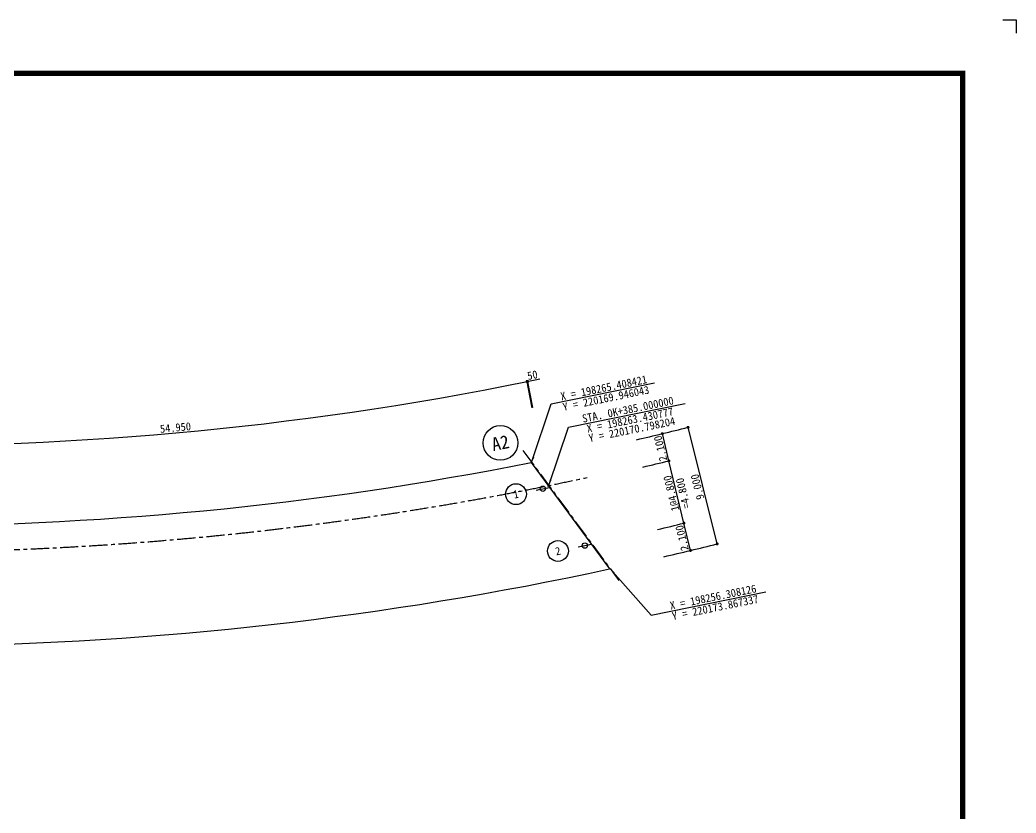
# Model space of a CAD drawing. Header units: feet. Extents: x 0 to 168200, y 0 to 118800.
# Drawn here: x 93554 to 168200, y 59400 to 118800 of the extents above; entities that cross this region are included whole.
import ezdxf
from ezdxf.enums import TextEntityAlignment as Align

# ---------------------------------------------------------------- set-up
doc = ezdxf.new("R2010")
doc.units = ezdxf.units.FT
doc.header["$LTSCALE"] = 1100
doc.header["$MEASUREMENT"] = 0
doc.linetypes.add('A-CENTR01', pattern=[2, 1.25, -0.25, 0.25, -0.25])
doc.linetypes.add('CENTER', pattern=[2, 1.25, -0.25, 0.25, -0.25])
for name, color, linetype in [('CS-CNTL', 1, 'A-CENTR01'), ('CS-CONC-MAJR', 4, 'CONTINUOUS'), ('CS-DIML', 1, 'CONTINUOUS'), ('CS-DIMT', 3, 'CONTINUOUS'), ('CS-LEAL', 1, 'CONTINUOUS'), ('CS-LEAT', 3, 'CONTINUOUS'), ('CS-SYMB', 3, 'CONTINUOUS'), ('CS-TEXT', 3, 'CONTINUOUS'), ('CX-BORD', 3, 'CONTINUOUS'), ('CX-BORD-LIN1', 4, 'CONTINUOUS'), ('CX-BORD-LIN2', 3, 'CONTINUOUS'), ('CX-BORD-TEX2', 7, 'CONTINUOUS'), ('CX-BORD-TEX3', 6, 'CONTINUOUS'), ('CX-MISC', 2, 'CONTINUOUS'), ('CZ-TEX2', 3, 'CONTINUOUS')]:
    doc.layers.add(name, color=color, linetype=linetype)
doc.styles.add('A_STANDARD', font='')
doc.styles.add('TB_TEXT', font='')
doc.styles.add('TB_WBTXT', font='')
doc.styles.add('TB_WMTXT', font='')
doc.styles.get('A_STANDARD').set_extended_font_data('DotumChe')
doc.styles.get('TB_TEXT').set_extended_font_data('DotumChe')
doc.styles.get('TB_WBTXT').set_extended_font_data('Dotum')
doc.styles.get('TB_WMTXT').set_extended_font_data('DotumChe')

# ---------------------------------------------------------------- blocks, each defined once
blk = doc.blocks.new('CXBLKA1')
at = {"layer": 'CX-BORD-LIN1', "const_width": 2}
blk.add_lwpolyline([(796, 0), (0, 0), (0, 554), (796, 554)], close=True, dxfattribs=at)
at = {"layer": 'CX-MISC'}
blk.add_line((811, 574), (816, 574), dxfattribs=at)
blk.add_lwpolyline([(811, 574), (816, 574), (816, 569)], dxfattribs=at)
at = {"layer": 'CX-BORD-LIN1', "style": 'TB_TEXT'}
for tag, height, p in [('TR_RNUM5', 3, (285.11, 32.64)), ('TR_RDAT5', 3.5, (317.5, 33)), ('TR_DGN5', 3.5, (451.12, 33)), ('TR_CHK5', 3.5, (491.12, 33)), ('TR_APP5', 3.5, (531.12, 33)), ('TR_RNUM4', 3, (285.11, 26.64)), ('TR_RDAT4', 3.5, (317.5, 27)), ('TR_DGN4', 3.5, (451.12, 27)), ('TR_CHK4', 3.5, (491.12, 27)), ('TR_APP4', 3.5, (531.12, 27)), ('TR_RDAT3', 3.5, (317.5, 21)), ('TR_DGN3', 3.5, (451.12, 21)), ('TR_CHK3', 3.5, (491.12, 21)), ('TR_APP3', 3.5, (531.12, 21)), ('TR_RNUM3', 3, (285.11, 20.64)), ('TR_RNUM2', 3, (285.11, 14.64)), ('TR_RDAT2', 3.5, (317.5, 15)), ('TR_DGN2', 3.5, (451.12, 15)), ('TR_CHK2', 3.5, (491.12, 15)), ('TR_APP2', 3.5, (531.12, 15)), ('TR_RNUM1', 3, (285.11, 8.64)), ('TR_RDAT1', 3.5, (317.5, 9)), ('TR_DGN1', 3.5, (451.12, 9)), ('TR_CHK1', 3.5, (491.12, 9)), ('TR_APP1', 3.5, (531.12, 9))]:
    blk.add_attdef(tag, text='', height=height, dxfattribs=at).set_placement(p, align=Align.MIDDLE_CENTER)
for tag, p in [('TR_RCON5', (342.3, 33)), ('TR_RCON4', (342.3, 27)), ('TR_RCON3', (342.3, 21)), ('TR_RCON2', (342.3, 15)), ('TR_RCON1', (342.3, 9))]:
    blk.add_attdef(tag, text='', height=3.5, dxfattribs=at).set_placement(p, align=Align.MIDDLE_LEFT)
at = {"layer": 'CX-BORD-LIN2', "style": 'TB_TEXT'}
blk.add_attdef('TD_VERSION', text='', height=3, rotation=90, dxfattribs=at).set_placement((800.5, 48.01), align=Align.MIDDLE_CENTER)
at = {"layer": 'CX-BORD-TEX2', "style": 'TB_WMTXT'}
for tag, height, p in [('TB_CNAME', 5, (15.34, 531.83)), ('TB_CSCOP', 4, (16.63, 523.83))]:
    blk.add_attdef(tag, text='', height=height, dxfattribs=at).set_placement(p, align=Align.BOTTOM_LEFT)
at = {"layer": 'CX-BORD-TEX2', "style": 'TB_WBTXT'}
for tag, height, p in [('TB_MTITIL', 10, (398, 533.33)), ('TB_STITL', 7, (398, 518.33))]:
    blk.add_attdef(tag, text='', height=height, dxfattribs=at).set_placement(p, align=Align.MIDDLE_CENTER)
at = {"layer": 'CX-BORD-TEX3', "style": 'TB_TEXT'}
for tag, height, p in [('TD_LNDST', 4.5, (215, 31.5)), ('TD_DSECT', 4.5, (605.5, 31.5)), ('TD_DDIST', 4.5, (654.5, 31.5)), ('TD_DNAME_TOP', 4.5, (755, 27.96)), ('TD_CSECT', 4.5, (605.5, 22.5)), ('TD_CDIST', 4.5, (654.5, 22.5)), ('TD_DNAME_MAIN', 4.5, (755, 21.47)), ('TD_CCOMP', 4.5, (215, 13.59)), ('TD_HSCAL', 4.5, (620.88, 13.75)), ('TD_VSCAL', 4.5, (656.86, 13.75)), ('TD_DNAME_BOT', 3, (755, 15.25)), ('TD_FIELD', 4.5, (180, 5.13)), ('TD_CSTEP', 4.5, (250.74, 5.13)), ('TD_DWGCODE', 4.5, (637, 4.79)), ('TD_DWGNO', 4.5, (755, 5))]:
    blk.add_attdef(tag, text='', height=height, dxfattribs=at).set_placement(p, align=Align.MIDDLE_CENTER)
for tag, height, width, p in [('TD_DCOMP', 4.5, 0.95, (215, 22.59)), ('TD_CNAME', 5, 0.78, (65, 7.6))]:
    blk.add_attdef(tag, text='', height=height, dxfattribs=dict(at, width=width)).set_placement(p, align=Align.MIDDLE_CENTER)

msp = doc.modelspace()

# ---------------------------------------------------------------- linework, layer by layer
at = {"layer": 'CS-CNTL'}
msp.add_line((131244, 86553), (138441, 76812), dxfattribs=at)
at = {"layer": 'CS-CNTL', "linetype": 'CENTER'}
msp.add_arc((83514, 328948), 250000, 257.86475, 282.13525, dxfattribs=at)
at = {"layer": 'CS-CONC-MAJR'}
msp.add_line((131852, 85654), (137741, 77683), dxfattribs=at)
for radius, start, end in [(248050, 258.3422, 281.23737), (257050, 259.28254, 282.17869)]:
    msp.add_arc((83514, 328948), radius, start, end, dxfattribs=at)
at = {"layer": 'CS-DIML'}
for p, q in [((131999, 89763), (131582, 91821)), ((131951, 89753), (131534, 91812)), ((145801, 79559), (143620, 88291)), ((142185, 85776), (141693, 87818)), ((143311, 81110), (142185, 85776)), ((143804, 79069), (143311, 81110))]:
    msp.add_line(p, q, dxfattribs=at)
at = {"layer": 'CS-DIML', "const_width": 110}
for points in [[(131608, 91726, 1), (131500, 91701, 1)], [(131608, 91726, 1), (131500, 91701, 1)], [(131655, 91736, 1), (131548, 91711, 1)], [(143673, 88303, 1), (143566, 88278, 1)], [(141746, 87830, 1), (141639, 87805, 1)], [(142239, 85789, 1), (142132, 85764, 1)], [(142239, 85789, 1), (142132, 85764, 1)], [(143365, 81123, 1), (143257, 81098, 1)], [(143365, 81123, 1), (143257, 81098, 1)], [(143857, 79081, 1), (143750, 79056, 1)], [(145854, 79572, 1), (145747, 79547, 1)]]:
    msp.add_lwpolyline(points, format="xyb", close=True, dxfattribs=at)
at = {"layer": 'CS-DIML'}
for radius, start, end in [(242050, 281.4477, 281.68072), (242050, 268.85408, 281.4477), (248050, 283.56487, 284.02324), (248050, 283.1065, 283.56487), (250150, 283.1065, 283.56487), (254950, 283.1065, 283.56487), (257050, 283.56487, 284.02324), (257050, 283.1065, 283.56487)]:
    msp.add_arc((83514, 328948), radius, start, end, dxfattribs=at)
at = {"layer": 'CS-LEAL'}
for p, q in [((133370, 90043), (141097, 91609)), ((131901, 85664), (133370, 90043)), ((134650, 88311), (143396, 90084)), ((133181, 83932), (134650, 88311)), ((137790, 77694), (140848, 74232)), ((140848, 74232), (149437, 75974))]:
    msp.add_line(p, q, dxfattribs=at)
for points in [[(131901, 85664), (132111, 86058), (131901, 85664), (131972, 86104)], [(133181, 83932), (133390, 84326), (133181, 83932), (133251, 84372)], [(137790, 77694), (138026, 77316), (137790, 77694), (138136, 77413)]]:
    msp.add_solid(points, dxfattribs=at)
at = {"layer": 'CS-SYMB'}
for p, q in [((132250, 83591), (133230, 83788)), ((135394, 79332), (136373, 79538))]:
    msp.add_line(p, q, dxfattribs=at)
for centre in [(132740, 83690), (135884, 79435)]:
    msp.add_circle(centre, 200, dxfattribs=at)
for points in [[(132250, 83591), (132407, 83572), (132250, 83591), (132387, 83670)], [(133230, 83788), (133093, 83710), (133230, 83788), (133073, 83808)], [(135394, 79332), (135552, 79314), (135394, 79332), (135531, 79412)], [(136373, 79538), (136237, 79458), (136373, 79538), (136216, 79556)]]:
    msp.add_solid(points, dxfattribs=at)
at = {"layer": 'CS-TEXT'}
for centre in [(130726, 83282), (133870, 79027)]:
    msp.add_circle(centre, 780, dxfattribs=at)
at = {"layer": 'CZ-TEX2'}
msp.add_circle((129559, 87119), 1300, dxfattribs=at)

# ---------------------------------------------------------------- block references
at = {"layer": 'CX-BORD', "xscale": 200, "yscale": 200, "zscale": 200}
msp.add_blockref('CXBLKA1', (5000, 4000), dxfattribs=at)

# ---------------------------------------------------------------- texts
at = {"layer": 'CS-DIMT', "style": 'A_STANDARD'}
for s, rotation, p in [('50', 371.56421, (132016, 91910)), ('54.950', 365.15089, (105236, 87975)), ('2.100', 103.56487, (141842, 86774)), ('1@4.800', 103.56487, (142650, 83420)), ('=4.800', 103.56487, (143532, 83420)), ('9.000', 104.02324, (144612, 83901)), ('2.100', 103.56487, (143458, 80066))]:
    msp.add_text(s, height=600, rotation=rotation, dxfattribs=at).set_placement(p, align=Align.CENTER)
at = {"layer": 'CS-LEAT', "style": 'A_STANDARD'}
for s, rotation, p in [('X = 198265.408421', 11.45916, (137365, 90955)), ('Y = 220169.946043', 371.45916, (137524, 90171)), ('STA. 0K+385.000000', 371.45916, (139169, 89329)), ('X = 198263.430777', 371.45916, (139328, 88545)), ('Y = 220170.798204', 371.45916, (139468, 87830)), ('X = 198256.308126', 11.45916, (145553, 75288)), ('Y = 220173.867337', 371.45916, (145712, 74504))]:
    msp.add_text(s, height=600, rotation=rotation, dxfattribs=at).set_placement(p, align=Align.CENTER)
at = {"layer": 'CS-TEXT', "style": 'A_STANDARD'}
for s, p in [('1', (130786, 82988)), ('2', (133929, 78733))]:
    msp.add_text(s, height=600, rotation=371.45916, dxfattribs=at).set_placement(p, align=Align.CENTER)
at = {"layer": 'CZ-TEX2', "style": 'A_STANDARD'}
msp.add_text('A2', height=1000, rotation=371.45916, dxfattribs=at).set_placement((129659, 86629), align=Align.CENTER)

doc.saveas('drawing.dxf')
